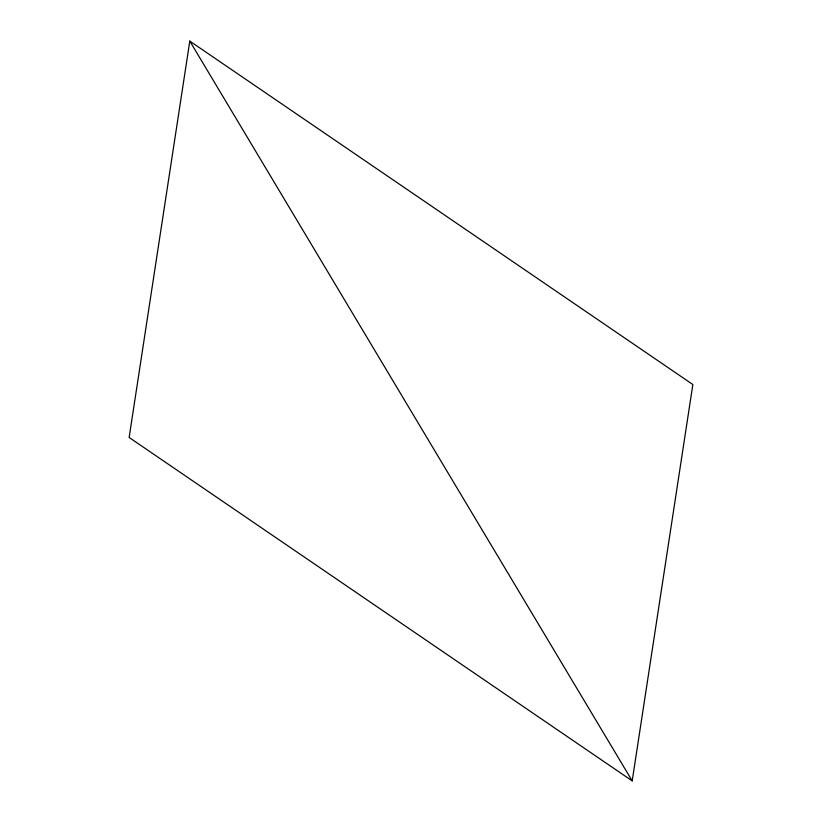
<?xml version="1.0" encoding="UTF-8"?>
<svg xmlns="http://www.w3.org/2000/svg" width="822" height="822" viewBox="0 0 822 822"><rect width="100%" height="100%" fill="white"/><g stroke="black" fill="none" stroke-linecap="round" stroke-linejoin="round"><path stroke-width="1.23" d="M189.8 41.1L129.146 437.468L632.2 780.9L692.854 384.532L189.8 41.1L632.2 780.9"/></g></svg>
